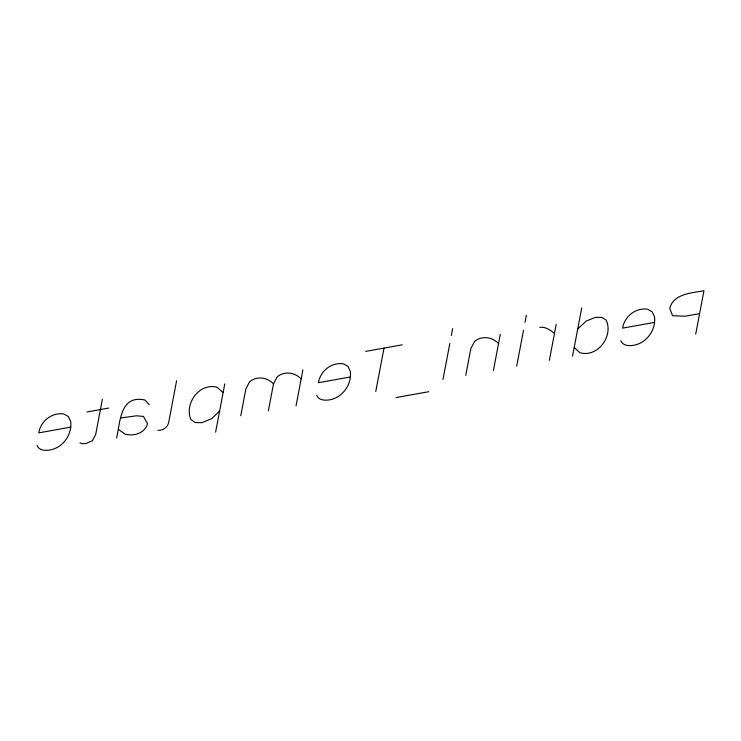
<?xml version="1.0" encoding="UTF-8"?>
<svg xmlns="http://www.w3.org/2000/svg" width="741" height="741" viewBox="0 0 741 741"><rect width="100%" height="100%" fill="white"/><g stroke="black" fill="none" stroke-linecap="round" stroke-linejoin="round"><path stroke-width="1.11" d="M102.378 399.242L95.7 434.421L92.505 440.626L86.188 443.47L82.455 443.683L79.889 442.886M116.606 438.014C120.366 421.536 120.107 394.694 144.893 400.001L149.21 404.632M176.627 380.605L168.772 421.935C168.05 427.168 162.909 430.632 157.833 430.345M215.612 432.142L224.782 383.866M240.779 415.738L245.882 388.868L249.597 381.754C256.886 375.789 267.306 377.188 273.485 383.912L268.381 410.783M296.048 405.818L302.884 369.852M375.761 391.517L384.014 348.094M442.988 379.457L449.824 343.5M451.343 335.516L452.649 328.615M465.756 375.381L470.859 348.511L474.583 341.397C481.9 335.395 492.274 336.886 498.526 343.546M493.423 370.417L500.258 334.45M516.672 366.249L523.507 330.282M525.017 322.298L526.332 315.397M549.359 360.376L556.185 324.419M572.543 356.217L581.713 307.941M695.697 334.126L703.95 290.704C691.825 293.065 673.662 293.603 669.734 308.237L672.532 315.712L685.129 316.24L699.587 313.647M273.485 383.912L277.208 376.808C284.525 370.806 294.899 372.288 301.152 378.947M219.632 410.968L211.713 418.656L201.876 422.713L194.985 422.509L190.845 419.425C184.176 403.688 199.348 382.588 216.928 387.21L223.134 392.545M577.73 328.93L586.464 320.918L595.449 317.37L601.961 317.417L606.184 320.131C613.715 336.006 597.57 358.116 579.684 352.642L574.229 347.362M365.73 351.373L402.243 344.824M86.854 411.987L108.732 408.059M120.755 417.98L136.483 415.794L143.448 416.433L147.505 423.639C145.116 433.17 133.797 436.569 125.127 434.143L118.569 429.502M70.645 427.149L38.791 432.864C40.588 421.194 51.898 412.163 63.745 413.969L68.385 416.562L70.71 421.638C72.479 436.514 60.104 451.121 44.831 450.296A15.098 9.624 -28.6 0 1 37.05 445.387M350.298 376.984L318.454 382.699C320.242 371.028 331.551 361.997 343.398 363.803L348.038 366.397L350.363 371.473C352.132 386.348 339.758 400.955 324.493 400.131A15.098 9.624 -28.6 0 1 316.713 395.222M654.46 322.418L622.607 328.133C624.404 316.463 635.713 307.432 647.56 309.238L652.2 311.831L654.525 316.916C656.294 331.783 643.92 346.39 628.646 345.575A15.098 9.624 -28.6 0 1 620.865 340.656M396.213 397.537L428.594 391.73M539.754 327.365C545.422 326.485 550.35 330.088 554.463 333.515"/></g></svg>
